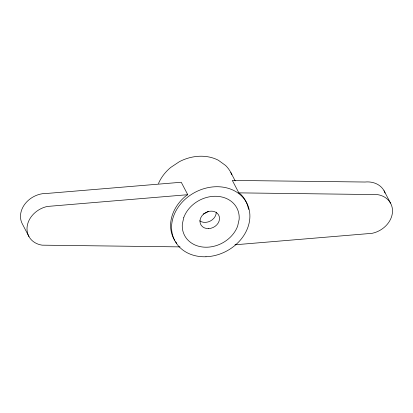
<?xml version="1.0" encoding="UTF-8"?>
<svg xmlns="http://www.w3.org/2000/svg" width="413" height="413" viewBox="0 0 413 413"><rect width="100%" height="100%" fill="white"/><g stroke="black" fill="none" stroke-linecap="round" stroke-linejoin="round"><path stroke-width="0.62" d="M28.977 236.618L22.467 224.166A22.911 18.812 -27.6 0 1 25.265 203.578A22.911 18.812 -27.6 0 1 46.886 193.449L181.245 182.252L187.755 194.699L185.623 196.118A40.608 33.345 -27.6 0 0 174.622 240.216M187.755 194.699L47.361 206.448A22.911 18.812 -27.6 0 0 27.16 226.438A22.911 18.812 -27.6 0 0 42.111 245.162L180.027 246.886M234.961 244.795L372.144 233.314A22.911 18.812 -27.6 0 0 392.35 213.325A22.911 18.812 -27.6 0 0 377.399 194.6L238.838 192.866L232.328 180.419L364.953 182.03A22.911 18.812 -27.6 0 1 385.086 193.052M238.838 192.866L240.603 194.141A40.608 33.345 -27.6 0 1 248.533 209.474M384.023 190.698L390.533 203.15M230.831 172.541L235.204 180.909M176.79 243.293A40.608 33.345 -27.6 0 1 175.654 241.786M231.869 174.797A40.608 33.345 -27.6 0 0 225.632 165.51L218.338 160.239A40.608 33.345 -27.6 0 0 179.464 161.633L170.657 167.487A40.608 33.345 -27.6 0 0 158.463 183.537M208.364 211.404A29.535 24.253 -27.6 0 1 203.222 214.058M216.273 212.174A10.134 8.322 -27.6 0 1 210.325 221.048A10.134 8.322 -27.6 0 1 199.655 220.8M183.8 217.429L182.319 224.073A29.535 24.253 -27.6 0 0 205.044 247.206A29.535 24.253 -27.6 0 0 237.661 226.071L239.142 219.422A29.535 24.253 -27.6 0 0 216.417 196.289A29.535 24.253 -27.6 0 0 183.8 217.429M205.979 256.752A40.608 33.345 -27.6 0 0 246.773 203.036A40.608 33.345 -27.6 0 0 179.438 205.457A40.608 33.345 -27.6 0 0 205.979 256.752M208.57 228.616A10.134 8.322 -27.6 0 0 218.751 215.209A10.134 8.322 -27.6 0 0 201.942 215.813A10.134 8.322 -27.6 0 0 208.57 228.616"/></g></svg>
